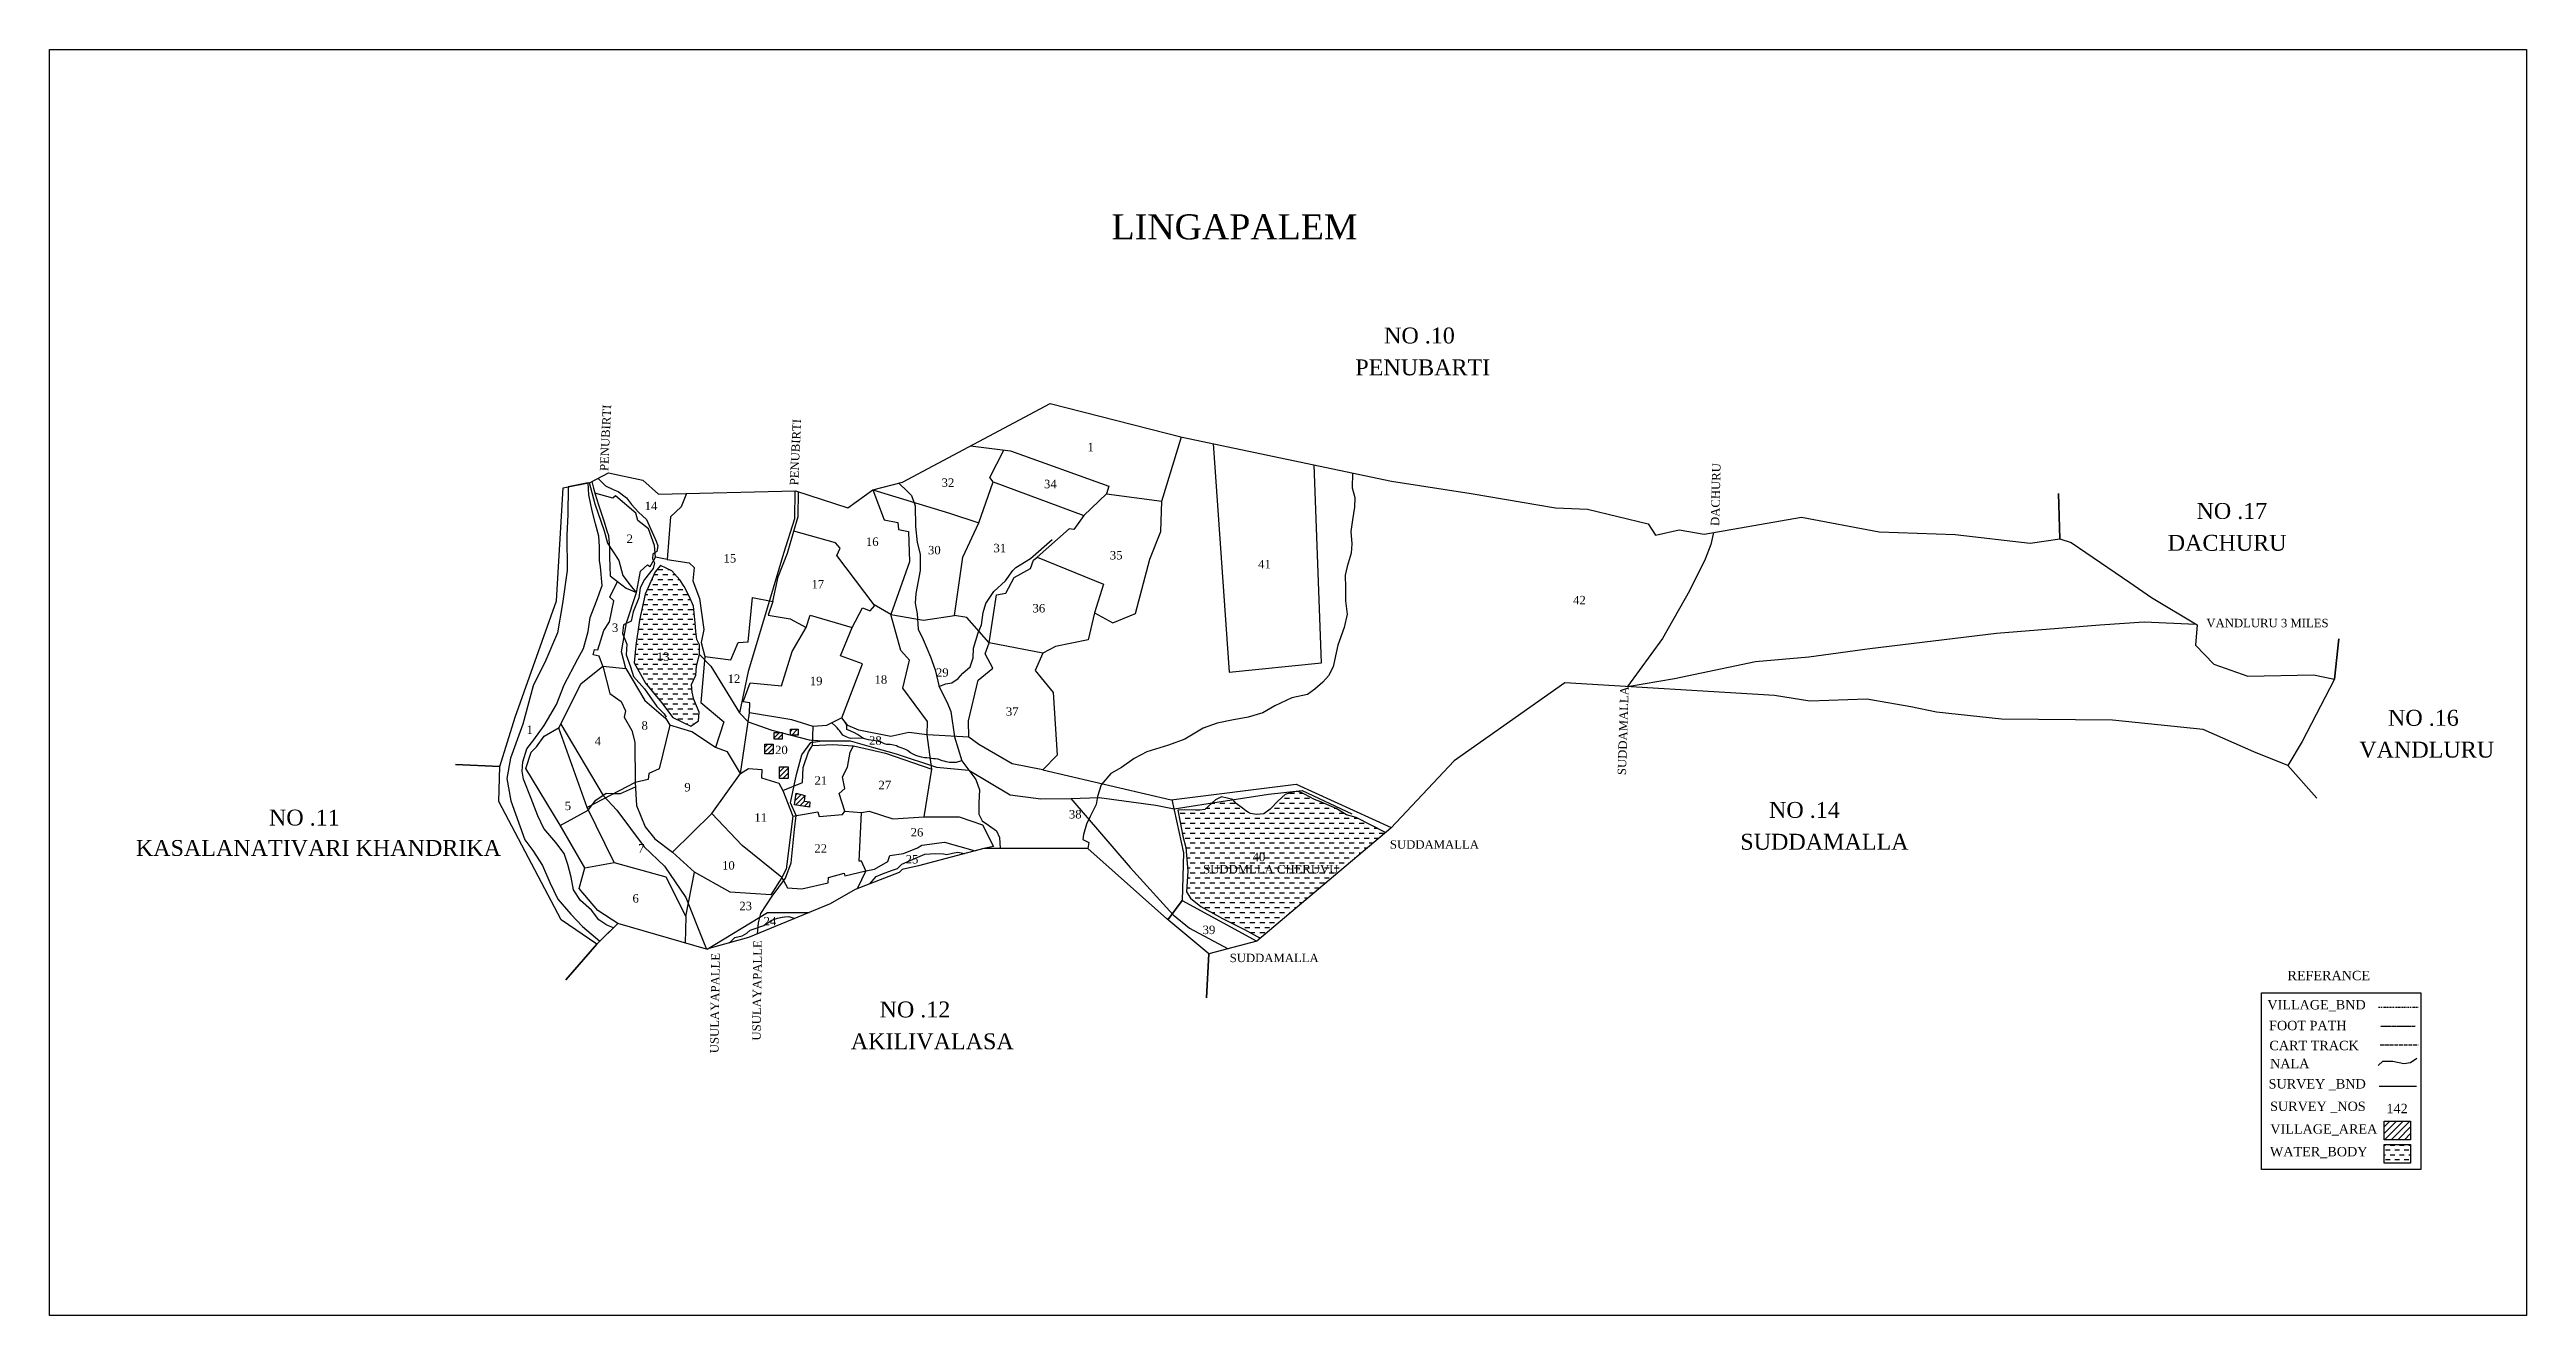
# Model space of a CAD drawing. Header units: millimetres. Extents: x 133 to 923, y 173 to 577.
import ezdxf

# ---------------------------------------------------------------- set-up
doc = ezdxf.new("R2010")
doc.units = ezdxf.units.MM
doc.header["$MEASUREMENT"] = 0
for name, pattern in [('ACAD_ISO02W100', [15, 12, -3]), ('ACAD_ISO07W100', [3, 0, -3]), ('BORDER', [1.75, 0.5, -0.25, 0.5, -0.25, 0, -0.25])]:
    doc.linetypes.add(name, pattern=pattern)
for name, color, linetype in [('CARTTRACK', 30, 'ACAD_ISO02W100'), ('NALA', 4, 'Continuous'), ('SURVEY_BND', 7, 'Continuous'), ('SURVEY_NO', 7, 'Continuous'), ('TEXT', 7, 'Continuous'), ('VILLAGE_AREA', 1, 'Continuous'), ('WATER_BODY', 4, 'Continuous')]:
    doc.layers.add(name, color=color, linetype=linetype)
doc.layers.add('FOOTPATH', color=150, linetype='ACAD_ISO07W100', lineweight=30)
doc.layers.add('VILL_BOUNDARY', color=6, linetype='BORDER', lineweight=30)
doc.styles.get("Standard").update_dxf_attribs({"font": 'TIMES.TTF', "height": 0.1058})
pattern_1 = [(180, (56.9771, 25.3879), (-1.5875, -1.5875), [1.5875, -1.5875])]
pattern_2 = [(225, (56.9771, 25.3879), (0.7857724, -0.7857724), [])]

msp = doc.modelspace()

# ---------------------------------------------------------------- hatches: boundary and pattern name
at = {"layer": 'VILLAGE_AREA', "linetype": 'ByBlock'}
h = msp.add_hatch(dxfattribs=at)
h.set_pattern_fill('ANSI31', color=256, scale=8.89, angle=180, style=0)
h.set_pattern_definition(pattern_2)
h.paths.add_polyline_path([(371.57, 360.27), (369.18, 360.27), (369.18, 358.43), (369.23, 358.42), (371.57, 358.42)])
h.paths.add_polyline_path([(366.56, 359.09), (366.18, 359.19), (363.96, 359.19), (363.96, 357.06), (366.56, 357.06)])
h.paths.add_polyline_path([(363.69, 355.54), (360.97, 355.54), (360.97, 352.39), (363.69, 352.39)])
h.paths.add_polyline_path([(373.54, 337.3), (373.74, 339.1), (371.01, 339.87), (370.49, 336.09), (375.19, 335.41), (375.35, 337.06)])
h = msp.add_hatch(dxfattribs=at)
h.set_pattern_fill('ANSI31', color=256, scale=8.89, angle=180, style=0)
h.set_pattern_definition(pattern_2)
h.paths.add_polyline_path([(368.38, 348.26), (365.69, 348.26), (365.69, 344.54), (368.38, 344.54)])
at = {"layer": 'VILLAGE_AREA'}
h = msp.add_hatch(dxfattribs=at)
h.set_pattern_fill('ANSI31', color=256, scale=11.969009, angle=180, style=0)
h.set_pattern_definition([(225, (64.371, -343.2511), (1.057921, -1.057921), [])])
h.paths.add_polyline_path([(877.92, 235.08), (877.92, 229.13), (886.32, 229.13), (886.32, 235.08)])
at = {"layer": 'WATER_BODY', "linetype": 'ByBlock'}
h = msp.add_hatch(dxfattribs=at)
h.set_pattern_fill('DASH', color=256, scale=12.7, angle=180, style=0)
h.set_pattern_definition(pattern_1)
h.paths.add_polyline_path([(338.2, 399.58), (336.84, 402.75), (335.23, 405.83), (333.83, 407.96), (331.32, 410.85), (327.7, 412.58), (326.01, 410.53), (322.81, 403.43), (320.94, 395.15), (319.83, 386.98), (319.29, 381.45), (322.94, 374.95), (327.96, 368.78), (331.65, 363.98), (337.39, 361.3), (339.79, 362.95), (339.97, 365.67), (338.32, 369.75), (337.78, 372.11), (337.58, 374.53), (338.91, 377.54), (339.14, 380.45), (340.12, 384.16), (340.13, 387.25), (339.31, 388.96), (338.92, 391.52), (338.75, 394.29)])
h = msp.add_hatch(dxfattribs=at)
h.set_pattern_fill('DASH', color=256, scale=12.7, angle=180, style=0)
h.set_pattern_definition(pattern_1)
h.paths.add_polyline_path([(559.07, 327.29), (549.75, 332.05), (546.69, 332.9), (543.31, 334.93), (538.15, 337.18), (536.48, 337.8), (533.22, 339.51), (532.21, 340.02), (531.09, 340.44), (529.19, 340.19), (527.09, 339.47), (524.85, 337.42), (522.23, 334.76), (520.29, 333.22), (517.89, 333.03), (516.05, 333.32), (515.4, 333.68), (514.55, 334.19), (513.41, 335.05), (511.47, 336.55), (510.44, 337.76), (503.78, 336.74), (501.42, 334.67), (499.88, 334.38), (498.45, 334.38), (494.9, 334.53), (492.86, 334.46), (493.52, 330.6), (494.41, 326.11), (495.33, 322.46), (496.01, 314.98), (495.61, 308.35), (496.85, 306.31), (500.19, 303.67), (507.11, 299.84), (514.06, 296.36), (519.04, 293.53)])
at = {"layer": 'WATER_BODY'}
h = msp.add_hatch(dxfattribs=at)
h.set_pattern_fill('DASH', color=256, scale=11.969009, angle=180, style=0)
h.set_pattern_definition([(180, (64.371, -338.2305), (-1.496126, -1.496126), [1.496126, -1.496126])])
h.paths.add_polyline_path([(877.92, 227.65), (877.92, 221.7), (886.32, 221.7), (886.32, 227.65)])

# ---------------------------------------------------------------- linework, layer by layer
at = {"linetype": 'ByBlock', "lineweight": 30}
msp.add_lwpolyline([(132.66, 577.32), (923.29, 577.32), (923.29, 173.07), (132.66, 173.07)], close=True, dxfattribs=at)
msp.add_lwpolyline([(838.72, 276.08), (889.52, 276.08), (889.52, 219.72), (838.72, 219.72)], close=True)
at = {"layer": 'CARTTRACK', "linetype": 'ByBlock'}
for points in [[(370.55, 436.35), (370.42, 427.46), (366.91, 416.36), (362.13, 400.31), (355.69, 378.73), (352.85, 365.47), (355.65, 362.6), (363.24, 359.93), (375.18, 356.91), (379.32, 356.58)], [(358.59, 294.87), (358.97, 298.45), (359.68, 301.38), (363.31, 306.97), (367.62, 312.69), (369.41, 317.62), (370.48, 328.21), (370.93, 332.72), (369.22, 336.82), (371.06, 345.84), (372.74, 352.08), (375.62, 356.01), (379.32, 356.58), (388.21, 356.62), (395.65, 354.4), (402.9, 352.45), (415.82, 348.16), (426.07, 347.17), (439.3, 339.31), (449.1, 338.1), (458.65, 338.2), (467.68, 338.47), (485.76, 336.06), (491.68, 334.85), (502.52, 336.55), (521.77, 339.49), (532.45, 340.73), (548.4, 333.23)], [(295.66, 329.58), (304.57, 334.38), (307.03, 337.67), (310.37, 339.85), (312.62, 339.78), (314.9, 339.7), (319.72, 341.86)], [(309.38, 339.14), (313.71, 334.39), (322.48, 322.77), (328.98, 316.52), (335.78, 306.51), (341.41, 292.43), (342.41, 289.99)]]:
    msp.add_lwpolyline(points, dxfattribs=at)
at = {"layer": 'CARTTRACK', "ltscale": 0.1}
msp.add_lwpolyline([(876.62, 259.46), (888.7, 259.46)], dxfattribs=at)
at = {"layer": 'FOOTPATH', "linetype": 'ByBlock'}
for points in [[(304.94, 439.04), (306.75, 432.21), (309.65, 423.65), (310.71, 419.7), (314.33, 414.17), (315.68, 409.33), (318.03, 406.26), (319.79, 404.06)], [(663.78, 423.08), (662.99, 419.22), (661.17, 414.62), (656.13, 404.48), (647.55, 389.26), (636.34, 373.87), (651.39, 376.43), (677.25, 381.95), (694.2, 383.34), (713.65, 386.07), (754.13, 390.95), (787.1, 393.58), (801.26, 394.56), (817.78, 393.86)], [(340.12, 384.16), (343.7, 380.39), (352.85, 365.47)], [(295.85, 361.86), (309.38, 339.14)], [(458.65, 338.2), (477.61, 316.14), (491.29, 301.02), (496.54, 296.72), (508.9, 290.18)]]:
    msp.add_lwpolyline(points, dxfattribs=at)
at = {"layer": 'FOOTPATH', "ltscale": 0.01}
msp.add_lwpolyline([(876.65, 265.41), (887.76, 265.41)], dxfattribs=at)
at = {"layer": 'NALA', "linetype": 'ByBlock'}
for points in [[(310.02, 294.27), (312.67, 296.9), (310.53, 297.66), (308.02, 299.38), (305.65, 302.45), (302.1, 305.54), (299.86, 308.99), (299.14, 313.03), (298.1, 317.06), (296.89, 320.56), (294.26, 324.08), (290.48, 328.57), (288.49, 332.58), (286.41, 338.19), (283.99, 344.29), (283.53, 346.86), (283.7, 349.91), (284.99, 353.97), (287.2, 356.92), (290.51, 361.51), (294.45, 368.16), (296.93, 374.42), (301.32, 382.73), (303.1, 386.09), (304.62, 391.53), (305.27, 395.97), (307.2, 401.18), (309.07, 406.18), (308.5, 412.17), (308.23, 414.17), (308.24, 418.58), (308.04, 421.95), (306.96, 425.91), (305.9, 430), (304.82, 435.15), (304.61, 438.97), (298.19, 437.67)], [(307.7, 440.41), (310.16, 437.95), (312.56, 436.78), (314.2, 436.19), (316.79, 434.15), (318.47, 432.05), (320.64, 429.59), (323.26, 427.27), (326.33, 420.33), (326.84, 418.81), (326.55, 416.98), (325.23, 416.22), (325.16, 414.73), (325.77, 413.36), (325.31, 411.59), (322.59, 408.09), (321.18, 405.39), (320.73, 402.2), (318.92, 397.76), (318.36, 394.76), (315.9, 393.58), (315.57, 390.82), (316.9, 387.41), (316.67, 384.05), (318.13, 380.24), (319.06, 377.15), (322.53, 373.22), (326.55, 367.53), (328.83, 365.23), (329.45, 364.17)], [(403.74, 438.81), (406.49, 436.2), (407.78, 434.91), (408.92, 431.59), (409.06, 425.06), (409.58, 419.89), (410.55, 416.18), (410.6, 410.92), (409.17, 403.58), (408.97, 400.58), (409.58, 397.08), (409.96, 392.28), (411.51, 388.93), (413.9, 383.34), (415.3, 379.2), (416.59, 373.84), (419.16, 368.84), (420.33, 365.92), (421.5, 357.8), (423.81, 350.14), (428.33, 344.2), (429.46, 340.88), (429.28, 336.74), (429.34, 333.16), (430.35, 331.06), (432.39, 329.6), (434.98, 327.87), (435.93, 325.73), (436.05, 322.18)], [(548.58, 442.08), (548.43, 437.33), (549.31, 434.26), (549.19, 431.14), (548.61, 427.14), (547.98, 423.41), (548.38, 419.46), (548.12, 416.47), (546.89, 412.28), (546.17, 409.51), (546.31, 405.41), (546.37, 401.28), (546.83, 397.04), (545.94, 392.74), (543.9, 387.16), (542.81, 382.22), (542.38, 380.23), (540.92, 377.36), (539.08, 375.29), (536.49, 373.03), (534.15, 371.34), (529.24, 370.28), (523.79, 367.79), (519.91, 365.52), (515.24, 364.1), (510.07, 363.21), (505.39, 362.23), (500.94, 360.57), (495.01, 357.06), (489.88, 355.14), (482.94, 353.04), (478.84, 350.89), (474.84, 348.09), (471.45, 346.17), (468.38, 342.53), (467.16, 338.75), (466.73, 336.23), (464.86, 332.44), (463.63, 329.91), (462.71, 326.64), (462.53, 325.01), (464.4, 324.07), (464.13, 322.17)], [(416.56, 373.95), (418.78, 374.82), (420.63, 375.1), (422.65, 376.43), (424.18, 378.14), (426.52, 380.23), (427.5, 383.06), (427.62, 386.18), (429.11, 391.09), (430.15, 393.66), (430.66, 397.58), (431.5, 400.46), (434.09, 404.27), (437.85, 407.66), (440.12, 410.91), (441.14, 411.9), (445.75, 414.81), (452.71, 420.82)], [(392.51, 357.31), (390.74, 357.45), (388.44, 357.36), (387.64, 357.54), (386.77, 357.98), (385.91, 358.4), (384.83, 359.86), (384.5, 360.16), (384.06, 360.76), (383.52, 361.23), (382.4, 362.33)], [(423.78, 350.22), (422.01, 349.69), (421.31, 349.66), (419.89, 349.63), (418.87, 349.84), (418.18, 350.03), (417.56, 350.15), (416.34, 350.7), (415.44, 350.82), (414.85, 350.82), (412.7, 351.16), (411.99, 351.16), (410.97, 351.35), (409.78, 351.68), (409.16, 351.92), (407.51, 352.77), (406.52, 353.44), (405.67, 353.95), (404.52, 354.33), (403.54, 354.67), (403.02, 354.93), (402.04, 355.16), (400.98, 355.36), (399.88, 355.42), (399.23, 355.64), (398.09, 356.09), (397, 356.42), (395.45, 356.69), (394.08, 356.94), (392.51, 357.31), (390.51, 358.56), (389.59, 359.09), (388.38, 359.7), (387.2, 360.19), (387.13, 361.38), (386.99, 362.04), (386.55, 362.61)], [(394.52, 310.91), (396.53, 313.3), (398.54, 314.08), (401.42, 315.12), (403.29, 315.76), (404.7, 317.22), (409.86, 319.41), (412.06, 320.42), (415.41, 320.56), (418.01, 320.52), (419.11, 320.29), (420.84, 320.7), (422.58, 321.06), (424.76, 320.57)], [(349.7, 292.03), (351.43, 293.79), (353.75, 294.33), (355.24, 295.16), (356.27, 296.15), (360.61, 297.59), (362.39, 298.79), (363.17, 299.33), (365.04, 299.91), (366.56, 300.28), (367.23, 300.4), (368.67, 300.44), (370.58, 299.82)]]:
    msp.add_lwpolyline(points, dxfattribs=at)
at = {"layer": 'NALA'}
msp.add_lwpolyline([(876, 252.9), (877.49, 254.23), (880.64, 254.23), (880.64, 254.23), (884.11, 253.57), (884.11, 253.57), (886.27, 253.9), (888.25, 255.22)], dxfattribs=at)
at = {"layer": 'SURVEY_BND', "linetype": 'ByBlock'}
for points in [[(426.67, 450.72), (439.41, 449.15), (470.78, 437.84), (470.07, 435.41), (487.71, 433.09), (494.02, 453.64)], [(504.09, 451.5), (509.19, 378.5), (538.63, 381.45), (536.35, 444.67)], [(395.41, 436.7), (419.9, 429.25), (429.24, 426.2), (433.86, 439.3), (432.8, 440.62), (437.26, 449.42)], [(298.19, 437.67), (298.1, 428.8), (297.77, 422.2), (297.85, 410.99), (296.41, 400.46), (294.76, 391.03), (291.08, 382.28), (287.08, 374.1), (283.76, 361.87), (279.78, 351.06), (278.6, 344.57), (279.9, 337.42), (284.33, 324.97), (286.97, 321.56), (290.02, 316.77), (292.38, 311.29), (294.92, 306), (299.06, 301.17), (302.82, 297.25), (308.36, 292.62), (309.15, 293.41)], [(305.77, 439.38), (306.26, 437.3), (306.82, 435.31), (307.87, 431.92), (308.75, 429.36), (309.66, 426.54), (310.58, 423.66), (311.05, 422.11), (311.35, 418.24), (311.38, 415.23), (311.6, 409.22), (313.96, 407.43), (316.68, 405.35), (319.97, 403.98), (321.32, 410.72), (323.55, 412.75), (324.33, 412.2), (326.12, 415.21), (325.76, 418.94), (323.87, 424.27), (320.39, 426.91), (319.8, 429.25), (313.34, 434.77), (312.49, 434.02), (306.73, 435.63)], [(335.96, 435.51), (334.23, 431.31), (330.84, 428.13), (329.8, 414.49), (326.12, 415.21)], [(329.8, 414.49), (336.79, 413.41), (338.42, 411.96), (338.02, 407.61), (340.14, 402.06), (341.52, 392.1), (340.65, 387.97), (341.81, 383.49), (350.16, 382.39), (352.43, 387.99), (355.62, 388.2), (357.04, 402.31), (363.57, 401.03), (365.27, 408.94), (368.26, 416.48), (370.22, 423.51), (371.65, 428.22), (371.74, 436.03)], [(395.41, 436.7), (399.04, 427.1), (403.43, 426.26), (403.66, 424.06), (406.81, 423.45), (407.16, 413.78), (401.19, 396.9), (411.66, 395.1), (421.55, 396.58)], [(433.86, 439.3), (462.78, 428.5), (470.07, 435.41)], [(462.78, 428.5), (459.64, 424.05), (458.1, 424.22), (447.94, 415.26), (469.12, 406.57), (466.2, 397.39), (472.04, 394.27), (479.26, 397.27), (483.89, 414.55), (487.41, 423.44), (487.71, 433.09)], [(401.19, 396.9), (395.83, 400.01), (383.99, 415.74), (385.04, 418.11), (383.5, 419.78), (370.22, 423.51)], [(432.59, 387.83), (425.42, 395.94), (421.55, 396.58), (424.13, 415.21), (429.24, 426.2)], [(466.2, 397.39), (464.19, 388.79), (453.75, 386.71), (449.67, 384.53), (432.59, 387.83), (434.9, 403.2), (437.91, 403.7), (440.52, 408.71), (445.78, 411.63), (446.78, 414.28), (447.94, 415.26)], [(309.32, 380.44), (308.05, 383.57), (306.18, 384.01), (306.65, 385.69), (307.69, 385.61), (309.57, 391.81), (311.44, 394.52), (312.76, 401.25), (311.52, 402.4), (313.96, 407.43)], [(309.32, 380.44), (316.57, 379.67), (315.18, 384.97), (316.82, 394.23), (319.97, 403.98)], [(363.57, 401.03), (362, 396.66), (369.03, 395.53), (374.15, 392.8), (375.46, 396.66), (388.87, 392.8), (392.14, 399.05), (394.64, 398.09), (396.13, 399.83)], [(426.12, 357.76), (412.82, 358.51), (412.87, 362.69), (405.01, 373.37), (407.19, 382.29), (404.42, 385.4), (401.19, 396.9)], [(385.52, 363.92), (380.68, 361.46), (376.41, 361.13), (369.61, 363.23), (356.08, 365.53), (356.21, 368.68), (354.04, 369.01), (356.34, 375.04), (366.26, 374.13), (369.68, 385.07), (374.15, 392.8)], [(412.82, 358.51), (406.97, 359.24), (401.22, 357.95), (391.03, 360.02), (387.43, 361.47), (385.52, 363.92), (392.2, 381.11), (385.14, 383.76), (388.87, 392.8)], [(449.67, 384.53), (447.26, 379.07), (453.05, 371.97), (454.31, 352.01), (449.71, 347.35), (439.97, 349.25), (429.34, 355.39), (426.12, 357.76), (425.99, 362.95), (429.03, 375.92), (433.76, 379.8), (431.33, 384.33), (432.59, 387.83)], [(309.32, 380.44), (309.32, 380.44), (309.32, 380.44), (309.32, 380.44), (309.32, 380.44), (309.32, 380.44), (309.32, 380.44), (309.32, 380.44), (309.32, 380.44), (309.32, 380.44), (309.32, 380.44), (311.5, 371.71), (315.14, 369.16), (316.54, 366.15), (316.09, 364.09), (318.49, 359.9), (319.5, 356.13), (319.64, 343.22), (304.28, 335.28), (295.23, 360.6)], [(295.23, 360.6), (302.21, 374.76), (309.32, 380.44)], [(316.57, 379.67), (322.72, 369.43), (329.43, 363.65), (330.7, 361.61), (327.29, 347.68), (323.99, 346.19), (323.75, 344.23), (319.64, 343.22)], [(341.81, 383.49), (340.54, 368.79), (347.89, 362.68), (345.22, 354.46)], [(353.23, 346.11), (356.08, 365.53)], [(309.15, 293.41), (314.02, 298.24), (307.69, 302.34), (301.68, 309.46), (303.57, 316.01), (295.6, 329.68), (284.72, 347.69), (286.44, 352.91), (288.14, 354.65), (290.52, 358.06), (295.34, 360.83)], [(319.64, 343.22), (320.06, 335.96), (322.76, 329.16), (325.87, 325.24), (331.48, 321.06), (344.04, 333.4), (353.23, 346.11), (349.1, 353.09), (345.22, 354.46), (337.66, 359.43), (330.7, 361.61)], [(353.23, 346.11), (355.81, 347.7), (359.98, 347.37), (359.95, 344.72), (365.49, 343.05), (366.71, 340.76), (372.95, 343.29), (373.21, 348.08), (374.92, 353.09), (376.21, 355.1), (376.41, 361.13)], [(376.21, 355.1), (382.59, 355.43), (389.28, 355.01), (399.47, 352.65), (414.27, 347.53), (412.82, 358.51)], [(369.93, 332.55), (377.93, 333.88), (378.34, 332.45), (385.8, 333.09), (386.49, 334.14), (384.71, 339.75), (386.5, 341.32), (385.77, 345.08), (387.39, 348.16), (388.23, 352.91), (389.28, 355.01)], [(366.71, 340.76), (369.93, 332.55), (367.77, 315.58), (366.36, 312.89), (353.71, 323.19), (344.04, 333.4)], [(386.49, 334.14), (391.8, 333.65), (394.27, 334.1), (401.79, 331.61), (411.81, 332.32), (414.27, 347.53)], [(449.71, 347.35), (490.63, 337.78), (530.53, 342.76), (560.92, 328.88)], [(303.57, 316.01), (312.94, 317.77), (304.28, 335.28)], [(366.36, 312.89), (368.26, 309.59), (372.81, 309.27), (381.2, 311.19), (381.29, 312.93), (386.29, 314.27), (386.51, 313.42), (393.18, 315.08), (391.79, 318.15), (391.04, 318.11), (391.8, 333.65)], [(411.81, 332.32), (423.06, 332.32), (430.51, 329.75), (434.01, 322.85), (434.01, 322.85)], [(490.86, 337.81), (494.63, 320.78), (494.21, 305.55), (489.62, 299.46), (494.21, 305.55), (517.98, 292.63)], [(393.18, 315.08), (396.01, 315.59), (400.23, 318.02), (400.93, 320), (405.21, 320.64), (409.75, 322.39), (411.11, 323.23), (418.31, 324.26), (428.09, 321.44)], [(312.94, 317.77), (329.43, 313.13), (335.74, 300.51), (335.53, 291.99)], [(366.36, 312.89), (362.9, 307.44), (349.92, 308.26), (338.48, 314.65), (331.48, 321.06)], [(434.01, 322.85), (430.89, 322.18), (428.08, 321.44)], [(335.74, 300.51), (338.48, 314.65)], [(393.18, 315.08), (390.47, 309.34)], [(342.59, 290.04), (361.87, 301.73), (375.23, 301.73)]]:
    msp.add_lwpolyline(points, dxfattribs=at)
at = {"layer": 'SURVEY_BND'}
msp.add_lwpolyline([(876.29, 246.25), (888.21, 246.25)], dxfattribs=at)
at = {"layer": 'VILL_BOUNDARY', "linetype": 'ByBlock'}
msp.add_lwpolyline([(296.58, 437.35), (305.23, 439.1), (311.05, 442.2), (322.05, 439.85), (327.06, 435.29), (370.74, 436.35), (387.43, 430.94), (395.41, 436.7), (404.93, 439.12), (452.01, 464.24), (494.22, 453.59), (561.03, 439.45), (586.48, 435.57), (613.41, 430.92), (623.61, 430.53), (642.99, 425.89), (645.23, 422.29), (652.82, 423.97), (660.78, 422.57), (691.92, 427.94), (716.65, 423.3), (740.98, 422.5), (764.9, 419.71), (774.3, 421.07), (773.91, 435.55), (774.3, 421.07), (778, 419.85), (796.72, 407.14), (803.65, 402.3), (818.15, 393.64), (817.66, 387.1), (823.45, 381.01), (834.4, 377.22), (855.35, 377.6), (862.01, 376.23), (863.44, 389.1), (862.01, 376.23), (851.71, 356.4), (847.08, 348.69), (856.33, 338.27), (847.08, 348.69), (836.24, 353.09), (820.08, 360.14), (791.11, 363.12), (755.75, 363.49), (734.97, 365.76), (726.82, 367.46), (712.77, 369.83), (694.59, 369.28), (683.25, 371.09), (616.32, 375.06), (580.98, 350.16), (560.78, 328.73), (517.98, 292.63), (502.68, 288.5), (501.97, 274.45), (502.68, 288.5), (489.34, 299.7), (464.13, 322.17), (430.89, 322.18), (410.04, 316.7), (404.83, 315.48), (403.85, 314.51), (389.84, 309.1), (381.87, 304.47), (355.78, 293.72), (342.41, 289.99), (314.02, 298.24), (307.37, 291.64), (297.43, 280.25), (307.37, 291.64), (295.97, 299.44), (276.08, 337.23), (276.36, 348.4), (262.25, 348.96), (276.36, 348.4), (281.27, 364.16), (294.46, 401.29)], close=True, dxfattribs=at)
at = {"layer": 'VILL_BOUNDARY'}
msp.add_lwpolyline([(876.03, 271.54), (888.76, 271.54)], dxfattribs=at)
at = {"layer": 'VILLAGE_AREA', "linetype": 'ByBlock'}
for points in [[(363.96, 359.19), (366.56, 359.19), (366.56, 357.06), (363.96, 357.06)], [(369.18, 360.27), (371.57, 360.27), (371.57, 358.42), (369.18, 358.42)], [(360.97, 355.54), (363.69, 355.54), (363.69, 352.39), (360.97, 352.39)], [(365.69, 348.26), (368.38, 348.26), (368.38, 344.54), (365.69, 344.54)]]:
    msp.add_lwpolyline(points, close=True, dxfattribs=at)
msp.add_lwpolyline([(371.01, 339.87), (373.74, 339.1), (373.54, 337.3), (375.35, 337.06), (375.19, 335.41), (370.49, 336.09), (371.01, 339.87)], dxfattribs=at)
at = {"layer": 'VILLAGE_AREA'}
msp.add_lwpolyline([(877.92, 235.08), (886.32, 235.08), (886.32, 229.13), (877.92, 229.13)], close=True, dxfattribs=at)
at = {"layer": 'WATER_BODY', "linetype": 'ByBlock'}
for points in [[(327.7, 412.58), (326.01, 410.53), (322.81, 403.43), (320.94, 395.15), (319.83, 386.98), (319.29, 381.45), (322.94, 374.95), (327.96, 368.78), (331.65, 363.98), (337.39, 361.3), (339.79, 362.95), (339.97, 365.67), (338.32, 369.75), (337.78, 372.11), (337.58, 374.53), (338.91, 377.54), (339.14, 380.45), (340.12, 384.16), (340.13, 387.25), (339.31, 388.96), (338.92, 391.52), (338.75, 394.29), (338.2, 399.58), (336.84, 402.75), (335.23, 405.83), (333.83, 407.96), (331.32, 410.85), (327.7, 412.58)], [(559.07, 327.29), (549.75, 332.05), (546.69, 332.9), (543.31, 334.93), (538.15, 337.18), (536.48, 337.8), (533.22, 339.51), (532.21, 340.02), (531.09, 340.44), (529.19, 340.19), (527.09, 339.47), (524.85, 337.42), (522.23, 334.76), (520.29, 333.22), (517.89, 333.03), (516.05, 333.32), (515.4, 333.68), (514.55, 334.19), (513.41, 335.05), (511.47, 336.55), (510.35, 337.86), (506.77, 338.65), (504.87, 337.7), (501.42, 334.67), (499.88, 334.38), (498.45, 334.38), (494.9, 334.53), (492.86, 334.46), (493.52, 330.6), (494.41, 326.11), (495.33, 322.46), (496.01, 314.98), (495.61, 308.35), (496.85, 306.31), (500.19, 303.67), (507.11, 299.84), (514.06, 296.36), (519.04, 293.53)]]:
    msp.add_lwpolyline(points, dxfattribs=at)
at = {"layer": 'WATER_BODY'}
msp.add_lwpolyline([(877.92, 227.65), (886.32, 227.65), (886.32, 221.7), (877.92, 221.7)], close=True, dxfattribs=at)

# ---------------------------------------------------------------- texts
msp.add_text('REFERANCE', height=2.992).set_placement((847, 280.13))
at = {"layer": 'CARTTRACK'}
msp.add_text('CART TRACK', height=2.992, dxfattribs=at).set_placement((841.25, 257.79))
at = {"layer": 'FOOTPATH'}
msp.add_text('FOOT PATH', height=2.992, dxfattribs=at).set_placement((841.13, 264.17))
at = {"layer": 'NALA'}
msp.add_text('NALA', height=2.992, dxfattribs=at).set_placement((841.45, 252.03))
at = {"layer": 'SURVEY_NO', "linetype": 'ByBlock'}
for s, height, p in [('1', 2.69, (463.94, 449.03)), ('32', 2.687, (417.4, 437.67)), ('34', 2.687, (450.09, 437.24)), ('14', 2.687, (322.62, 430.25)), ('2', 2.69, (316.85, 419.75)), ('16', 2.687, (393.24, 418.81)), ('31', 2.687, (433.96, 416.79)), ('15', 2.687, (347.78, 413.51)), ('30', 2.687, (413.06, 416.13)), ('35', 2.687, (471.1, 414.49)), ('41', 2.687, (518.43, 411.65)), ('17', 2.687, (375.85, 405.23)), ('36', 2.687, (446.42, 397.57)), ('42', 2.687, (618.96, 400.17)), ('3', 2.69, (312.17, 391.35)), ('13', 2.687, (326.5, 382.09)), ('29', 2.687, (415.59, 377.02)), ('12', 2.687, (349.1, 375.06)), ('19', 2.687, (375.32, 374.33)), ('18', 2.687, (395.99, 374.79)), ('37', 2.687, (437.92, 364.58)), ('1', 2.69, (284.91, 358.77)), ('4', 2.69, (306.66, 355.15)), ('8', 2.69, (321.62, 360.13)), ('28', 2.687, (394.23, 355.35)), ('20', 2.687, (364.25, 352.32)), ('9', 2.69, (335.28, 340.41)), ('21', 2.687, (376.84, 342.57)), ('27', 2.687, (397.26, 341.12)), ('5', 2.69, (297.12, 334.45)), ('11', 2.687, (357.63, 330.74)), ('38', 2.687, (458.04, 331.78)), ('26', 2.687, (407.52, 326.04)), ('7', 2.69, (320.52, 320.91)), ('10', 2.687, (347.32, 315.46)), ('22', 2.687, (376.78, 320.86)), ('25', 2.687, (405.94, 317.41)), ('40', 2.687, (516.67, 318.14)), ('6', 2.69, (318.74, 304.93)), ('23', 2.687, (352.84, 302.49)), ('24', 2.687, (360.59, 297.64)), ('39', 2.687, (500.72, 294.86))]:
    msp.add_text(s, height=height, dxfattribs=at).set_placement(p)
at = {"layer": 'TEXT', "linetype": 'ByBlock'}
for s, height, p in [('LINGAPALEM', 8, (471.64, 516.7)), ('NO .10', 5.08, (558.64, 483.46)), ('PENUBARTI', 5.08, (549.47, 473.29)), ('NO .17', 5.08, (817.96, 427.43)), ('DACHURU', 5.08, (808.78, 417.26)), ('VANDLURU 3 MILES', 2.6873, (821.12, 392.84)), ('NO .16', 5.08, (879.09, 361.38)), ('VANDLURU', 5.08, (869.92, 351.21)), ('NO .11', 5.08, (202.7, 329.52)), ('NO .14', 5.08, (681.52, 331.97)), ('KASALANATIVARI KHANDRIKA  ', 5.08, (160.2, 319.82)), ('SUDDAMALLA', 2.687, (560.51, 322.14)), ('SUDDAMALLA', 5.08, (672.35, 321.8)), ('SUDDMLLA CHERUVU', 2.6873, (500.88, 314.23)), ('SUDDAMALLA', 2.687, (509.36, 285.9)), ('NO .12', 5.08, (397.6, 268.25)), ('AKILIVALASA', 5.08, (388.43, 258.08))]:
    msp.add_text(s, height=height, dxfattribs=at).set_placement(p)
for s, height, rotation, p in [('PENUBIRTI ', 2.687, 87.36097, (310.98, 442.67)), ('PENUBIRTI ', 2.687, 87.36097, (371.61, 438.11)), ('DACHURU ', 2.687, 88.61846, (665.59, 425.15)), ('SUDDAMALLA', 2.687, 88.26279, (635.86, 345.59)), ('USULAYAPALLE ', 2.6873, 89.29642, (359.63, 260.85)), ('USULAYAPALLE', 2.6873, 89.29642, (346.19, 256.81))]:
    msp.add_text(s, height=height, rotation=rotation, dxfattribs=at).set_placement(p)
at = {"layer": 'TEXT'}
for s, height, p in [('SURVEY _BND', 2.9923, (840.99, 245.54)), ('SURVEY _NOS', 2.9923, (841.46, 238.38)), ('142', 2.992, (878.6, 237.67))]:
    msp.add_text(s, height=height, dxfattribs=at).set_placement(p)
at = {"layer": 'VILL_BOUNDARY'}
msp.add_text('VILLAGE_BND', height=2.9923, dxfattribs=at).set_placement((840.58, 270.8))
at = {"layer": 'VILLAGE_AREA'}
msp.add_text('VILLAGE_AREA', height=2.9923, dxfattribs=at).set_placement((841.53, 231.13))
at = {"layer": 'WATER_BODY'}
msp.add_text('WATER_BODY', height=2.992, dxfattribs=at).set_placement((841.41, 223.89))

doc.saveas('drawing.dxf')
